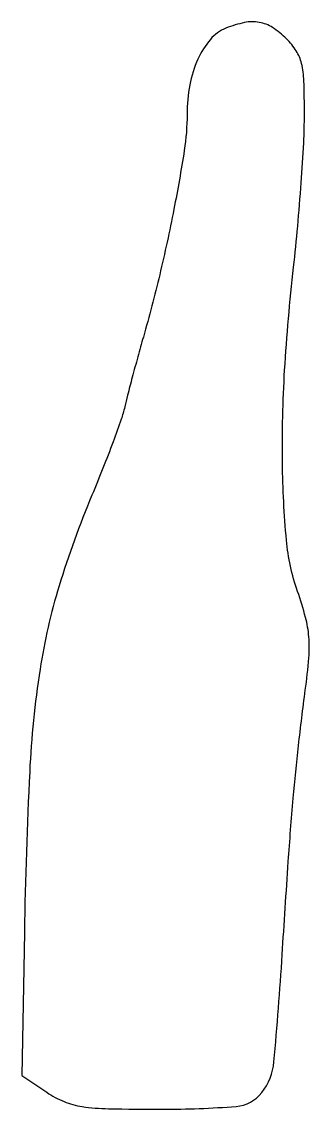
# Model space of a CAD drawing. Extents: x 0 to 40, y 0 to 148.
import ezdxf

# ---------------------------------------------------------------- set-up
doc = ezdxf.new("R2010")
doc.units = 0

msp = doc.modelspace()

# ---------------------------------------------------------------- linework, layer by layer
msp.add_lwpolyline([(28.30236, 146.988207, 0.121781), (26.182231, 145.45788, 0.06957), (24.483737, 142.774441, 0.059731), (23.375608, 139.267614, 0.047081), (23.00692, 135.29966, -0.039139), (22.627504, 130.36886, -0.009673), (21.219, 122.373688, -0.01005), (19.283326, 113.459458, -0.011401), (17.062563, 105, 0.002338), (16.298774, 102.291412, 0.002218), (15.546671, 99.528125, 0.002201), (14.903052, 97.078173, 0.007821), (14.522096, 95.5, -0.028438), (14.039252, 93.808629, -0.005166), (12.934636, 90.7375, -0.005548), (11.562807, 87.165661, -0.005006), (10.065422, 83.5, 0.025097), (5.594282, 71.160573, 0.035954), (2.992775, 59.823758, 0.026403), (1.581783, 45.88687, 0.007446), (0.856349, 24.05321), (0.5, 4.60642), (3.897883, 2.30321, 0.051859), (6.261826, 1.036018, 0.060832), (8.713468, 0.365603, 0.031663), (12.321574, 0.068671, 0.004701), (19.62483, 0, 0.019167), (29.707011, 0.386638, 0.21144), (33.18296, 2.255887, 0.143096), (34.838201, 6.443922, 0.007454), (35.966583, 21.027815, -0.00155), (36.794816, 33.671809, -0.004671), (37.466872, 42.28673, -0.006189), (38.181439, 49.439251, -0.005201), (39.111173, 57, 0.012114), (39.586337, 61.360962, 0.040728), (39.59464, 64.230026, 0.045762), (39.139039, 66.884526, 0.018399), (38.056369, 70.40655, -0.060769), (36.546134, 77.367818, -0.019965), (35.996836, 87.85599, -0.018097), (36.297489, 100.491864, -0.013165), (37.509518, 114.5, 0.005687), (38.073302, 120.048502, 0.004704), (38.550995, 125.971165, 0.004752), (38.886386, 131.41157, 0.012697), (38.99001, 135.295455, 0.008926), (38.91516, 139.812075, 0.049966), (38.591752, 142.206193, 0.083939), (37.876699, 143.889913, 0.05413), (36.545455, 145.545455, 0.053097), (34.654214, 147.072649, 0.100319), (32.836265, 147.784548, 0.095135), (30.818616, 147.751398, 0.044208)], format="xyb", close=True)

doc.saveas('drawing.dxf')
